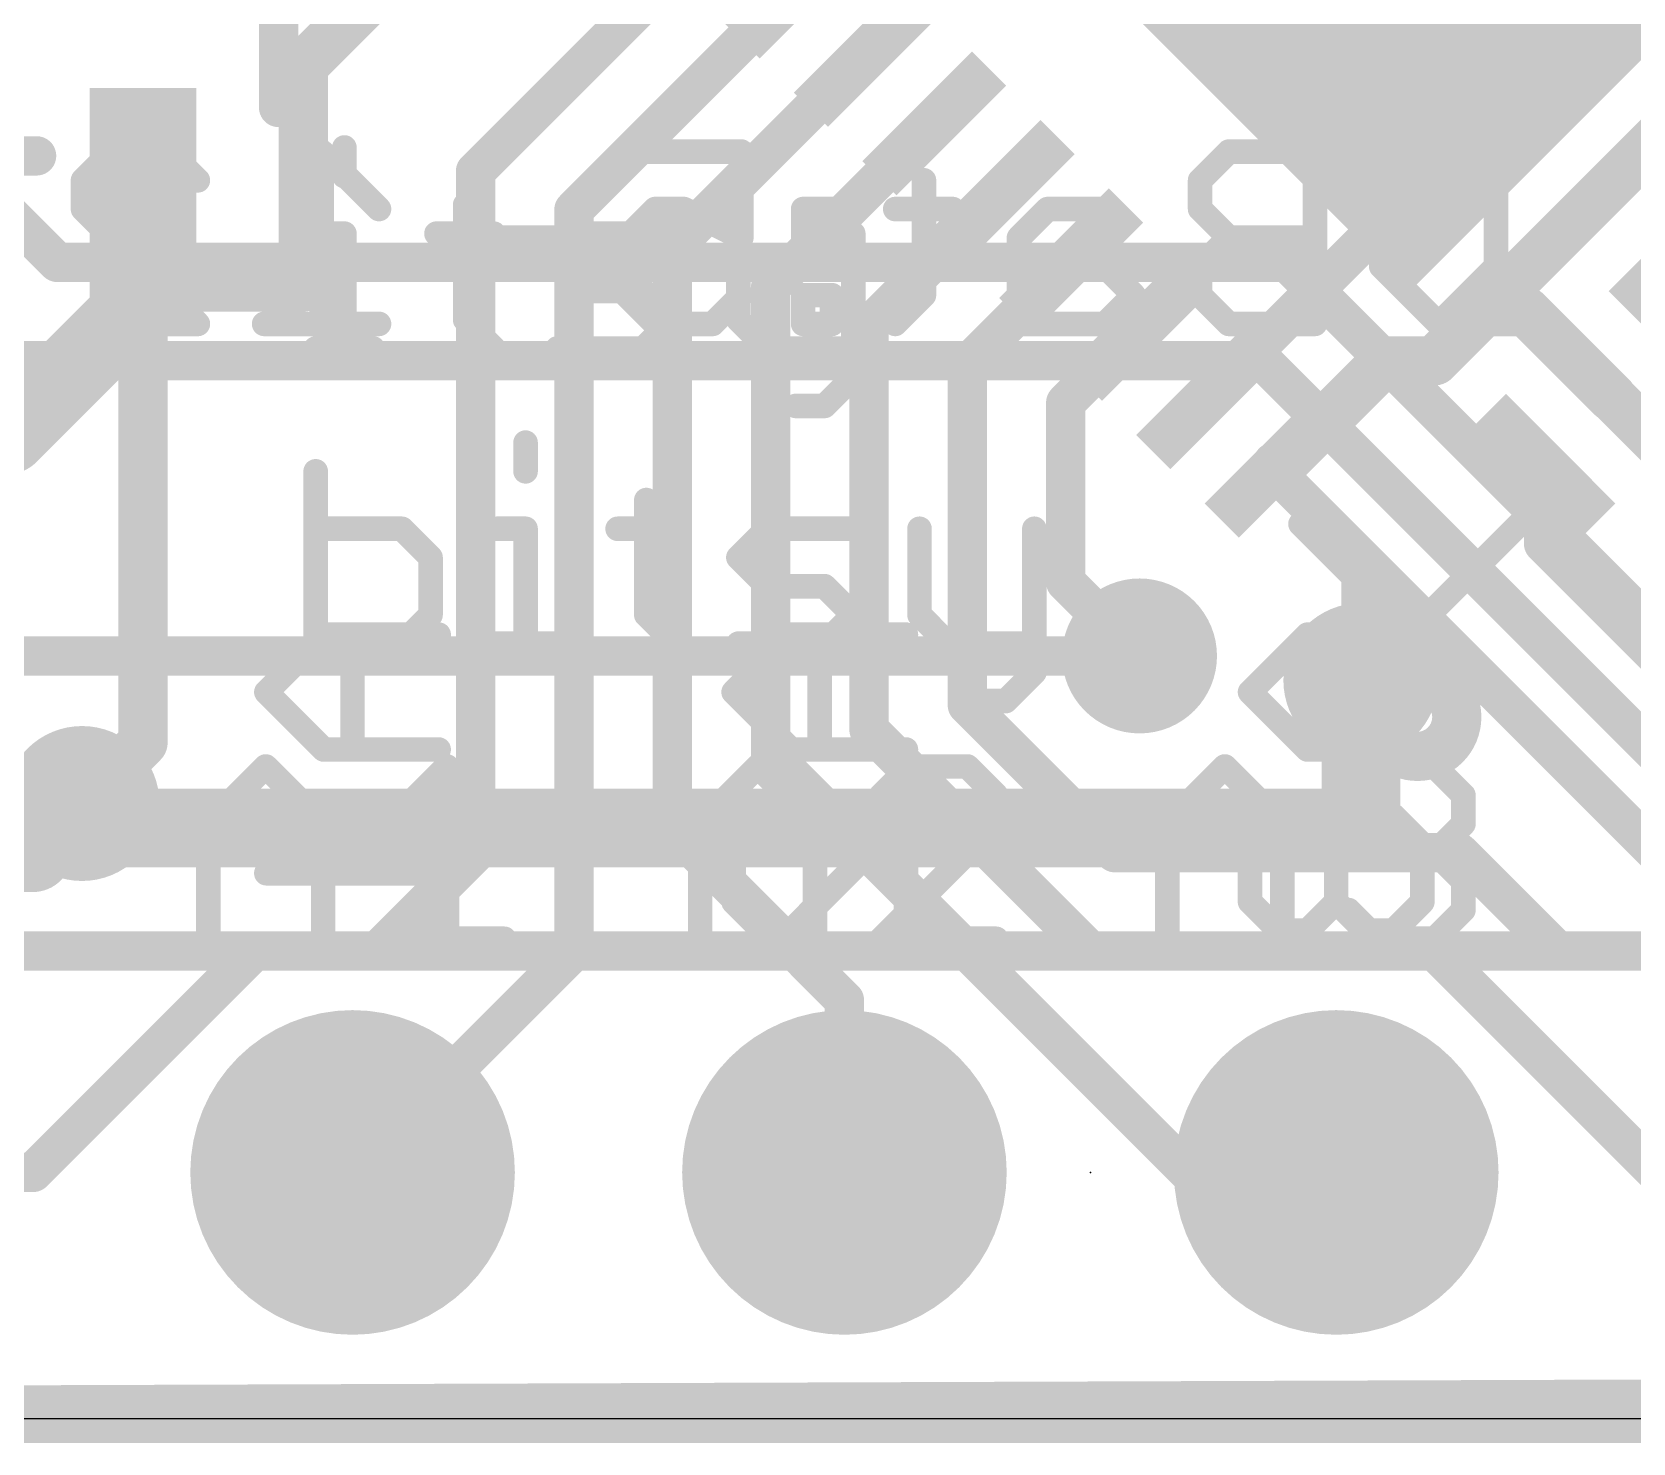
# Model space of a CAD drawing. Extents: x -0.1 to 35.7, y -0.1 to 17.9.
# Drawn here: x 12.31 to 20.58, y -0.13 to 7.16 of the extents above; entities that cross this region are included whole.
import ezdxf

# ---------------------------------------------------------------- set-up
doc = ezdxf.new("R2010")
doc.units = 0
for name, color, linetype in [('1', 12, 'CONTINUOUS'), ('16', 132, 'CONTINUOUS'), ('17', 110, 'CONTINUOUS'), ('18', 110, 'CONTINUOUS'), ('20', 53, 'CONTINUOUS'), ('21', 40, 'CONTINUOUS'), ('22', 6, 'CONTINUOUS'), ('23', 40, 'CONTINUOUS')]:
    doc.layers.add(name, color=color, linetype=linetype)

# ---------------------------------------------------------------- blocks, each defined once
blk = doc.blocks.new('RECT')
blk.add_solid([(-0.5, -0.5), (0.5, -0.5), (-0.5, 0.5), (0.5, 0.5)])
blk = doc.blocks.new('ROUNDP')
at = {"const_width": 0.5}
blk.add_lwpolyline([(0, -0.25, 1), (0, 0.25, 1), (0, -0.25)], format="xyb", dxfattribs=at)
blk = doc.blocks.new('ROUNDV')
at = {"const_width": 0.5}
blk.add_lwpolyline([(0, -0.25, 1), (0, 0.25, 1), (0, -0.25)], format="xyb", dxfattribs=at)

msp = doc.modelspace()

# ---------------------------------------------------------------- linework, layer by layer
at = {"layer": '1'}
for points, const_width in [([(23.114, 9.017), (19.812, 5.715)], 0.254), ([(13.716, 6.985), (15.206, 8.475)], 0.254), ([(15.9131, 7.7475), (14.605, 6.4393)], 0.2032), ([(16.2667, 7.3939), (15.113, 6.2402)], 0.2032), ([(13.716, 5.842), (13.716, 6.985)], 0.254), ([(16.6203, 7.0404), (15.621, 6.0411)], 0.2032), ([(16.9738, 6.6868), (16.129, 5.842)], 0.2032), ([(14.605, 6.4393), (14.605, 2.921)], 0.2032), ([(12.888, 5.776), (12.888, 6.2691)], 0.4064), ([(13.0206, 6.2691), (12.888, 6.2691)], 0.254), ([(12.888, 6.2691), (12.888, 3.49)], 0.254), ([(13.0206, 6.2691), (13.0206, 5.842)], 0.254), ([(17.3274, 6.3333), (16.637, 5.6429)], 0.2032), ([(18.388, 5.2726), (19.431, 6.3156)], 0.2032), ([(15.113, 6.2402), (15.113, 2.413)], 0.2032), ([(15.621, 6.0411), (15.621, 3.048)], 0.2032), ([(17.6809, 5.9797), (17.145, 5.4438)], 0.2032), ([(12.192, 5.08), (12.888, 5.776)], 0.4064), ([(13.0206, 5.842), (13.716, 5.842)], 0.254), ([(16.129, 5.842), (16.129, 3.429)], 0.2032), ([(19.812, 5.715), (19.558, 5.461)], 0.254), ([(20.0316, 5.715), (19.812, 5.715)], 0.254), ([(20.474, 5.2726), (20.0316, 5.715)], 0.254), ([(16.637, 5.6429), (16.637, 3.556)], 0.2032), ([(18.0345, 5.6261), (17.653, 5.2447)], 0.2032), ([(17.145, 5.4438), (17.145, 3.683)], 0.2032), ([(19.304, 5.461), (18.762, 4.919)], 0.254), ([(19.558, 5.461), (19.304, 5.461)], 0.254), ([(17.653, 5.2447), (17.653, 4.318)], 0.2032), ([(10.668, 5.08), (12.192, 5.08)], 0.4064), ([(18.7416, 4.8804), (18.7416, 4.919)], 0.254), ([(18.762, 4.919), (18.7416, 4.919)], 0.254), ([(19.177, 4.445), (18.7416, 4.8804)], 0.2032), ([(20.1204, 4.5176), (20.1204, 4.919)], 0.2032), ([(20.1204, 4.5176), (21.082, 3.556)], 0.2032), ([(20.701, 2.921), (19.177, 4.445)], 0.2032), ([(19.177, 3.81), (19.177, 4.445)], 0.2032), ([(17.653, 4.318), (18.034, 3.937)], 0.2032), ([(17.145, 3.683), (17.907, 2.921)], 0.2032), ([(16.637, 3.556), (17.78, 2.413)], 0.2032), ([(12.888, 3.49), (12.573, 3.175)], 0.254), ([(16.129, 3.429), (18.288, 1.27)], 0.2032), ([(15.621, 3.048), (16.51, 2.159)], 0.2032), ([(14.605, 2.921), (14.097, 2.413)], 0.2032), ([(17.907, 2.921), (19.685, 2.921)], 0.2032), ([(19.685, 2.921), (20.193, 2.413)], 0.2032), ([(13.462, 2.413), (12.319, 1.27)], 0.2032), ([(14.097, 2.413), (13.462, 2.413)], 0.2032), ([(15.113, 2.413), (13.97, 1.27)], 0.2032), ([(17.78, 2.413), (19.558, 2.413)], 0.2032), ([(19.558, 2.413), (20.701, 1.27)], 0.2032), ([(20.193, 2.413), (22.098, 2.413)], 0.2032), ([(16.51, 2.159), (16.51, 1.27)], 0.2032), ([(12.319, 1.27), (11.43, 1.27)], 0.2032), ([(18.288, 1.27), (19.05, 1.27)], 0.2032), ([(0, 0), (35.56, 0)], 0.254)]:
    msp.add_lwpolyline(points, dxfattribs=dict(at, const_width=const_width))
for points, const_width in [([(13.7795, 6.985, 1), (13.6525, 6.985)], 0.127), ([(16.6562, 7.0044, 1), (16.5843, 7.0763)], 0.1016), ([(13.6711, 7.0299, 1), (13.7609, 6.9401)], 0.127), ([(17.0097, 6.6509, 1), (16.9379, 6.7227)], 0.1016), ([(14.6558, 6.4393, 1), (14.5542, 6.4393)], 0.1016), ([(12.9896, 6.2691, 1), (12.7864, 6.2691)], 0.2032), ([(14.5691, 6.4752, 1), (14.6409, 6.4034)], 0.1016), ([(12.888, 6.3326, 1), (12.888, 6.2056)], 0.127), ([(12.9515, 6.2691, 1), (12.8245, 6.2691)], 0.127), ([(13.0841, 6.2691, 1), (12.9571, 6.2691)], 0.127), ([(13.0206, 6.2056, 1), (13.0206, 6.3326)], 0.127), ([(17.3633, 6.2973, 1), (17.2914, 6.3692)], 0.1016), ([(19.4669, 6.2797, 1), (19.3951, 6.3515)], 0.1016), ([(15.1638, 6.2402, 1), (15.0622, 6.2402)], 0.1016), ([(15.0771, 6.2761, 1), (15.1489, 6.2043)], 0.1016), ([(15.6718, 6.0411, 1), (15.5702, 6.0411)], 0.1016), ([(15.5851, 6.077, 1), (15.6569, 6.0052)], 0.1016), ([(17.7168, 5.9438, 1), (17.645, 6.0156)], 0.1016), ([(12.9598, 5.7042, 1), (12.8162, 5.8478)], 0.2032), ([(13.0206, 5.9055, 1), (13.0206, 5.7785)], 0.127), ([(13.716, 5.7785, 1), (13.716, 5.9055)], 0.127), ([(12.7864, 5.776, 1), (12.9896, 5.776)], 0.2032), ([(12.9571, 5.842, 1), (13.0841, 5.842)], 0.127), ([(13.6525, 5.842, 1), (13.7795, 5.842)], 0.127), ([(16.1798, 5.842, 1), (16.0782, 5.842)], 0.1016), ([(16.0931, 5.8779, 1), (16.1649, 5.8061)], 0.1016), ([(19.812, 5.7785, 1), (19.812, 5.6515)], 0.127), ([(19.7671, 5.7599, 1), (19.8569, 5.6701)], 0.127), ([(19.8569, 5.6701, 1), (19.7671, 5.7599)], 0.127), ([(20.0765, 5.7599, 1), (19.9867, 5.6701)], 0.127), ([(20.0316, 5.6515, 1), (20.0316, 5.7785)], 0.127), ([(16.6878, 5.6429, 1), (16.5862, 5.6429)], 0.1016), ([(16.6011, 5.6788, 1), (16.6729, 5.607)], 0.1016), ([(18.0704, 5.5902, 1), (17.9985, 5.6621)], 0.1016), ([(17.1958, 5.4438, 1), (17.0942, 5.4438)], 0.1016), ([(19.304, 5.5245, 1), (19.304, 5.3975)], 0.127), ([(19.3489, 5.4161, 1), (19.2591, 5.5059)], 0.127), ([(19.5131, 5.5059, 1), (19.6029, 5.4161)], 0.127), ([(19.558, 5.3975, 1), (19.558, 5.5245)], 0.127), ([(17.1091, 5.4797, 1), (17.1809, 5.4079)], 0.1016), ([(20.4291, 5.2277, 1), (20.5189, 5.3175)], 0.127), ([(17.7038, 5.2447, 1), (17.6022, 5.2447)], 0.1016), ([(17.6171, 5.2806, 1), (17.6889, 5.2088)], 0.1016), ([(18.3521, 5.3085, 1), (18.4239, 5.2367)], 0.1016), ([(12.1202, 5.1518, 1), (12.2638, 5.0082)], 0.2032), ([(12.192, 4.9784, 1), (12.192, 5.1816)], 0.2032), ([(18.8051, 4.919, 1), (18.6781, 4.919)], 0.127), ([(18.7416, 4.9825, 1), (18.7416, 4.8555)], 0.127), ([(18.762, 4.8555, 1), (18.762, 4.9825)], 0.127), ([(18.7171, 4.9639, 1), (18.8069, 4.8741)], 0.127), ([(18.7775, 4.9164, 1), (18.7056, 4.8445)], 0.1016), ([(20.1712, 4.919, 1), (20.0696, 4.919)], 0.1016), ([(18.6781, 4.8804, 1), (18.8051, 4.8804)], 0.127), ([(20.1563, 4.5535, 1), (20.0845, 4.4817)], 0.1016), ([(20.0696, 4.5176, 1), (20.1712, 4.5176)], 0.1016), ([(19.2129, 4.4809, 1), (19.1411, 4.4091)], 0.1016), ([(19.2278, 4.445, 1), (19.1262, 4.445)], 0.1016), ([(19.1411, 4.4091, 1), (19.2129, 4.4809)], 0.1016), ([(17.6889, 4.3539, 1), (17.6171, 4.2821)], 0.1016), ([(17.6022, 4.318, 1), (17.7038, 4.318)], 0.1016), ([(17.9981, 3.9011, 1), (18.0699, 3.9729)], 0.1016), ([(19.1262, 3.81, 1), (19.2278, 3.81)], 0.1016), ([(17.1809, 3.7189, 1), (17.1091, 3.6471)], 0.1016), ([(17.0942, 3.683, 1), (17.1958, 3.683)], 0.1016), ([(16.6729, 3.5919, 1), (16.6011, 3.5201)], 0.1016), ([(12.9329, 3.4451, 1), (12.8431, 3.5349)], 0.127), ([(16.5862, 3.556, 1), (16.6878, 3.556)], 0.1016), ([(12.8245, 3.49, 1), (12.9515, 3.49)], 0.127), ([(16.1649, 3.4649, 1), (16.0931, 3.3931)], 0.1016), ([(16.0782, 3.429, 1), (16.1798, 3.429)], 0.1016), ([(12.5281, 3.2199, 1), (12.6179, 3.1301)], 0.127), ([(15.6569, 3.0839, 1), (15.5851, 3.0121)], 0.1016), ([(15.5702, 3.048, 1), (15.6718, 3.048)], 0.1016), ([(14.6409, 2.8851, 1), (14.5691, 2.9569)], 0.1016), ([(17.907, 2.9718, 1), (17.907, 2.8702)], 0.1016), ([(17.8711, 2.8851, 1), (17.9429, 2.9569)], 0.1016), ([(19.7209, 2.9569, 1), (19.6491, 2.8851)], 0.1016), ([(19.685, 2.8702, 1), (19.685, 2.9718)], 0.1016), ([(14.5542, 2.921, 1), (14.6558, 2.921)], 0.1016), ([(13.462, 2.4638, 1), (13.462, 2.3622)], 0.1016), ([(13.4979, 2.3771, 1), (13.4261, 2.4489)], 0.1016), ([(14.0611, 2.4489, 1), (14.1329, 2.3771)], 0.1016), ([(14.097, 2.3622, 1), (14.097, 2.4638)], 0.1016), ([(15.1489, 2.3771, 1), (15.0771, 2.4489)], 0.1016), ([(17.78, 2.4638, 1), (17.78, 2.3622)], 0.1016), ([(17.7441, 2.3771, 1), (17.8159, 2.4489)], 0.1016), ([(19.5939, 2.4489, 1), (19.5221, 2.3771)], 0.1016), ([(19.558, 2.3622, 1), (19.558, 2.4638)], 0.1016), ([(20.193, 2.4638, 1), (20.193, 2.3622)], 0.1016), ([(20.1571, 2.3771, 1), (20.2289, 2.4489)], 0.1016), ([(15.0622, 2.413, 1), (15.1638, 2.413)], 0.1016), ([(16.5608, 2.159, 1), (16.4592, 2.159)], 0.1016), ([(16.4741, 2.1231, 1), (16.5459, 2.1949)], 0.1016), ([(12.2831, 1.3059, 1), (12.3549, 1.2341)], 0.1016), ([(12.319, 1.2192, 1), (12.319, 1.3208)], 0.1016), ([(13.9341, 1.3059, 1), (14.0059, 1.2341)], 0.1016), ([(18.288, 1.3208, 1), (18.288, 1.2192)], 0.1016), ([(18.2521, 1.2341, 1), (18.3239, 1.3059)], 0.1016), ([(19.05, 1.2192, 1), (19.05, 1.3208)], 0.1016), ([(16.4592, 1.27, 1), (16.5608, 1.27)], 0.1016)]:
    msp.add_lwpolyline(points, format="xyb", dxfattribs=dict(at, const_width=const_width))
at = {"layer": '16'}
for points, const_width in [([(20.32, 7.62), (21.336, 6.604)], 0.2032), ([(11.938, 6.477), (12.446, 5.969)], 0.2032), ([(12.446, 5.969), (18.796, 5.969)], 0.2032), ([(18.796, 5.969), (21.082, 3.683)], 0.2032), ([(11.176, 5.461), (18.669, 5.461)], 0.2032), ([(18.669, 5.461), (21.209, 2.921)], 0.2032), ([(18.034, 3.937), (8.89, 3.937)], 0.2032), ([(19.177, 3.048), (19.177, 3.81)], 0.4064), ([(12.573, 3.175), (12.446, 3.048)], 0.4064), ([(12.446, 3.048), (12.319, 2.921)], 0.4064), ([(12.446, 3.048), (19.177, 3.048)], 0.4064), ([(12.319, 2.921), (7.366, 2.921)], 0.4064), ([(2.667, 2.413), (22.098, 2.413)], 0.2032), ([(0, 0), (35.56, 0.127)], 0.254)]:
    msp.add_lwpolyline(points, dxfattribs=dict(at, const_width=const_width))
for points, const_width in [([(12.446, 6.0198, 1), (12.446, 5.9182)], 0.1016), ([(12.4101, 5.9331, 1), (12.4819, 6.0049)], 0.1016), ([(18.8319, 6.0049, 1), (18.7601, 5.9331)], 0.1016), ([(18.796, 5.9182, 1), (18.796, 6.0198)], 0.1016), ([(18.7049, 5.4969, 1), (18.6331, 5.4251)], 0.1016), ([(18.669, 5.4102, 1), (18.669, 5.5118)], 0.1016), ([(18.034, 3.8862, 1), (18.034, 3.9878)], 0.1016), ([(19.2786, 3.81, 1), (19.0754, 3.81)], 0.2032), ([(12.6448, 3.1032, 1), (12.5012, 3.2468)], 0.2032), ([(12.446, 3.1496, 1), (12.446, 2.9464)], 0.2032), ([(12.5178, 2.9762, 1), (12.3742, 3.1198)], 0.2032), ([(19.177, 2.9464, 1), (19.177, 3.1496)], 0.2032), ([(12.3742, 3.1198, 1), (12.5178, 2.9762)], 0.2032), ([(19.0754, 3.048, 1), (19.2786, 3.048)], 0.2032), ([(12.2472, 2.9928, 1), (12.3908, 2.8492)], 0.2032), ([(12.319, 2.8194, 1), (12.319, 3.0226)], 0.2032)]:
    msp.add_lwpolyline(points, format="xyb", dxfattribs=dict(at, const_width=const_width))
at = {"layer": '20'}
msp.add_line((0, 0), (35.56, 0), dxfattribs=at)
at = {"layer": '21'}
for points, const_width in [([(13.588, 6.7692), (13.588, 8.3692)], 0.2032), ([(12.338, 6.5192), (11.538, 6.5192)], 0.2032), ([(13.9278, 6.5626), (13.9278, 6.4143)], 0.127), ([(14.5515, 6.266), (14.5515, 5.6728)], 0.127), ([(13.7795, 6.1177), (13.9278, 6.1177)], 0.127), ([(13.9278, 6.1177), (13.9278, 5.5245)], 0.127), ([(14.4032, 6.1177), (14.6998, 6.1177)], 0.127), ([(15.0269, 5.9694), (15.1751, 6.1177)], 0.127), ([(15.1751, 6.1177), (15.62, 6.1177)], 0.127), ([(15.9624, 6.1177), (15.9624, 5.6728)], 0.127), ([(16.5555, 6.1177), (16.5555, 5.3762)], 0.127), ([(15.1751, 5.8211), (15.0269, 5.9694)], 0.127), ([(15.4717, 5.8211), (15.1751, 5.8211)], 0.127), ([(15.62, 5.6728), (15.4717, 5.8211)], 0.127), ([(14.5515, 5.6728), (14.6998, 5.5245)], 0.127), ([(15.4717, 5.5245), (15.62, 5.6728)], 0.127), ([(15.9624, 5.6728), (16.1107, 5.5245)], 0.127), ([(13.7795, 5.5245), (14.0761, 5.5245)], 0.127), ([(15.0269, 5.5245), (15.4717, 5.5245)], 0.127), ([(16.1107, 5.5245), (16.5555, 5.5245)], 0.127), ([(16.5555, 5.3762), (16.4073, 5.2279)], 0.127), ([(16.4073, 5.2279), (16.259, 5.2279)], 0.127), ([(14.8633, 5.0386), (14.8633, 4.8903)], 0.127), ([(13.7795, 4.8903), (13.7795, 4.0005)], 0.127), ([(15.487, 4.742), (15.487, 4.1488)], 0.127), ([(14.2244, 4.5937), (13.7795, 4.5937)], 0.127), ([(14.3727, 4.4454), (14.2244, 4.5937)], 0.127), ([(14.715, 4.5937), (14.8633, 4.5937)], 0.127), ([(14.8633, 4.5937), (14.8633, 4.0005)], 0.127), ([(15.3387, 4.5937), (15.6353, 4.5937)], 0.127), ([(15.9624, 4.4454), (16.1107, 4.5937)], 0.127), ([(16.1107, 4.5937), (16.5555, 4.5937)], 0.127), ([(16.8979, 4.5937), (16.8979, 4.1488)], 0.127), ([(17.4911, 4.5937), (17.4911, 3.8522)], 0.127), ([(18.8653, 4.6185), (19.431, 4.0528)], 0.127), ([(19.431, 4.0528), (19.9967, 4.6185)], 0.127), ([(14.3727, 4.1488), (14.3727, 4.4454)], 0.127), ([(16.1107, 4.2971), (15.9624, 4.4454)], 0.127), ([(16.4073, 4.2971), (16.1107, 4.2971)], 0.127), ([(16.5555, 4.1488), (16.4073, 4.2971)], 0.127), ([(14.2244, 4.0005), (14.3727, 4.1488)], 0.127), ([(15.487, 4.1488), (15.6353, 4.0005)], 0.127), ([(16.4073, 4.0005), (16.5555, 4.1488)], 0.127), ([(16.8979, 4.1488), (17.0462, 4.0005)], 0.127), ([(13.7795, 4.0005), (14.2244, 4.0005)], 0.127), ([(14.715, 4.0005), (15.0116, 4.0005)], 0.127), ([(15.9624, 4.0005), (16.4073, 4.0005)], 0.127), ([(17.0462, 4.0005), (17.4911, 4.0005)], 0.127), ([(17.4911, 3.8522), (17.3428, 3.7039)], 0.127), ([(17.3428, 3.7039), (17.1945, 3.7039)], 0.127), ([(13.225, 3.0697), (13.5216, 3.3663)], 0.127), ([(13.5216, 3.3663), (13.8182, 3.0697)], 0.127), ([(14.1605, 3.0697), (14.4571, 3.3663)], 0.127), ([(14.4571, 3.3663), (14.4571, 2.4765)], 0.127), ([(15.765, 3.0697), (16.0616, 3.3663)], 0.127), ([(16.0616, 3.3663), (16.3582, 3.0697)], 0.127), ([(16.8488, 3.3663), (16.7005, 3.218)], 0.127), ([(17.1454, 3.3663), (16.8488, 3.3663)], 0.127), ([(17.2937, 3.218), (17.1454, 3.3663)], 0.127), ([(18.178, 3.0697), (18.4746, 3.3663)], 0.127), ([(18.4746, 3.3663), (18.7712, 3.0697)], 0.127), ([(19.1135, 3.218), (19.2618, 3.3663)], 0.127), ([(19.2618, 3.3663), (19.5584, 3.3663)], 0.127), ([(19.5584, 3.3663), (19.7067, 3.218)], 0.127), ([(17.2937, 3.0697), (17.2937, 3.218)], 0.127), ([(19.7067, 3.218), (19.7067, 3.0697)], 0.127), ([(13.225, 2.4765), (13.225, 3.0697)], 0.127), ([(13.8182, 3.0697), (13.8182, 2.4765)], 0.127), ([(15.765, 2.4765), (15.765, 3.0697)], 0.127), ([(16.3582, 3.0697), (16.3582, 2.4765)], 0.127), ([(16.7005, 2.4765), (17.2937, 3.0697)], 0.127), ([(18.178, 2.4765), (18.178, 3.0697)], 0.127), ([(18.7712, 3.0697), (18.7712, 2.4765)], 0.127), ([(19.7067, 3.0697), (19.5584, 2.9214)], 0.127), ([(13.225, 2.9214), (13.8182, 2.9214)], 0.127), ([(15.765, 2.9214), (16.3582, 2.9214)], 0.127), ([(18.178, 2.9214), (18.7712, 2.9214)], 0.127), ([(19.5584, 2.9214), (19.4101, 2.9214)], 0.127), ([(19.5584, 2.9214), (19.7067, 2.7731)], 0.127), ([(19.7067, 2.7731), (19.7067, 2.6248)], 0.127), ([(19.2618, 2.4765), (19.1135, 2.6248)], 0.127), ([(19.7067, 2.6248), (19.5584, 2.4765)], 0.127), ([(14.1605, 2.4765), (14.7537, 2.4765)], 0.127), ([(17.2937, 2.4765), (16.7005, 2.4765)], 0.127), ([(19.5584, 2.4765), (19.2618, 2.4765)], 0.127)]:
    msp.add_lwpolyline(points, dxfattribs=dict(at, const_width=const_width))
for points, const_width in [([(13.5372, 6.7692, 1), (13.6388, 6.7692)], 0.1016), ([(12.338, 6.4684, 1), (12.338, 6.57)], 0.1016), ([(13.9595, 6.5626, 1), (13.896, 6.5626)], 0.0635), ([(13.896, 6.4143, 1), (13.9595, 6.4143)], 0.0635), ([(14.5832, 6.266, 1), (14.5197, 6.266)], 0.0635), ([(13.7795, 6.1494, 1), (13.7795, 6.0859)], 0.0635), ([(13.9595, 6.1177, 1), (13.896, 6.1177)], 0.0635), ([(13.9278, 6.0859, 1), (13.9278, 6.1494)], 0.0635), ([(14.4032, 6.1494, 1), (14.4032, 6.0859)], 0.0635), ([(14.6998, 6.0859, 1), (14.6998, 6.1494)], 0.0635), ([(15.1751, 6.1494, 1), (15.1751, 6.0859)], 0.0635), ([(15.1976, 6.0952, 1), (15.1527, 6.1401)], 0.0635), ([(15.62, 6.0859, 1), (15.62, 6.1494)], 0.0635), ([(15.9941, 6.1177, 1), (15.9306, 6.1177)], 0.0635), ([(16.5873, 6.1177, 1), (16.5238, 6.1177)], 0.0635), ([(15.0493, 5.9918, 1), (15.0044, 5.9469)], 0.0635), ([(15.0044, 5.9918, 1), (15.0493, 5.9469)], 0.0635), ([(15.1751, 5.8528, 1), (15.1751, 5.7893)], 0.0635), ([(15.1527, 5.7986, 1), (15.1976, 5.8435)], 0.0635), ([(15.4942, 5.8435, 1), (15.4493, 5.7986)], 0.0635), ([(15.4717, 5.7893, 1), (15.4717, 5.8528)], 0.0635), ([(14.5739, 5.6952, 1), (14.529, 5.6503)], 0.0635), ([(15.6425, 5.6503, 1), (15.5976, 5.6952)], 0.0635), ([(15.5976, 5.6503, 1), (15.6425, 5.6952)], 0.0635), ([(15.9848, 5.6952, 1), (15.9399, 5.6503)], 0.0635), ([(14.5197, 5.6728, 1), (14.5832, 5.6728)], 0.0635), ([(15.9306, 5.6728, 1), (15.9941, 5.6728)], 0.0635), ([(13.7795, 5.5563, 1), (13.7795, 5.4928)], 0.0635), ([(13.896, 5.5245, 1), (13.9595, 5.5245)], 0.0635), ([(14.0761, 5.4928, 1), (14.0761, 5.5563)], 0.0635), ([(14.6773, 5.502, 1), (14.7222, 5.547)], 0.0635), ([(15.0269, 5.5563, 1), (15.0269, 5.4928)], 0.0635), ([(15.4493, 5.547, 1), (15.4942, 5.502)], 0.0635), ([(15.4717, 5.4928, 1), (15.4717, 5.5563)], 0.0635), ([(16.1107, 5.5563, 1), (16.1107, 5.4928)], 0.0635), ([(16.0882, 5.502, 1), (16.1331, 5.547)], 0.0635), ([(16.5555, 5.4928, 1), (16.5555, 5.5563)], 0.0635), ([(16.5238, 5.3762, 1), (16.5873, 5.3762)], 0.0635), ([(16.578, 5.3538, 1), (16.5331, 5.3987)], 0.0635), ([(16.259, 5.2597, 1), (16.259, 5.1962)], 0.0635), ([(16.4073, 5.1962, 1), (16.4073, 5.2597)], 0.0635), ([(16.3848, 5.2504, 1), (16.4297, 5.2055)], 0.0635), ([(14.8951, 5.0386, 1), (14.8316, 5.0386)], 0.0635), ([(13.8113, 4.8903, 1), (13.7477, 4.8903)], 0.0635), ([(14.8316, 4.8903, 1), (14.8951, 4.8903)], 0.0635), ([(15.5187, 4.742, 1), (15.4552, 4.742)], 0.0635), ([(13.7795, 4.6254, 1), (13.7795, 4.5619)], 0.0635), ([(14.2468, 4.6161, 1), (14.2019, 4.5712)], 0.0635), ([(14.2244, 4.5619, 1), (14.2244, 4.6254)], 0.0635), ([(14.715, 4.6254, 1), (14.715, 4.5619)], 0.0635), ([(14.8951, 4.5937, 1), (14.8316, 4.5937)], 0.0635), ([(14.8633, 4.5619, 1), (14.8633, 4.6254)], 0.0635), ([(15.3387, 4.6254, 1), (15.3387, 4.5619)], 0.0635), ([(15.6353, 4.5619, 1), (15.6353, 4.6254)], 0.0635), ([(16.1107, 4.6254, 1), (16.1107, 4.5619)], 0.0635), ([(16.1331, 4.5712, 1), (16.0882, 4.6161)], 0.0635), ([(16.5555, 4.5619, 1), (16.5555, 4.6254)], 0.0635), ([(16.9296, 4.5937, 1), (16.8661, 4.5937)], 0.0635), ([(17.5228, 4.5937, 1), (17.4593, 4.5937)], 0.0635), ([(18.8878, 4.641, 1), (18.8429, 4.5961)], 0.0635), ([(20.0191, 4.5961, 1), (19.9742, 4.641)], 0.0635), ([(14.4044, 4.4454, 1), (14.3409, 4.4454)], 0.0635), ([(14.3502, 4.4229, 1), (14.3951, 4.4678)], 0.0635), ([(15.9848, 4.4678, 1), (15.9399, 4.4229)], 0.0635), ([(15.9399, 4.4678, 1), (15.9848, 4.4229)], 0.0635), ([(16.1107, 4.3288, 1), (16.1107, 4.2653)], 0.0635), ([(16.0882, 4.2746, 1), (16.1331, 4.3195)], 0.0635), ([(16.4297, 4.3195, 1), (16.3848, 4.2746)], 0.0635), ([(16.4073, 4.2653, 1), (16.4073, 4.3288)], 0.0635), ([(14.3409, 4.1488, 1), (14.4044, 4.1488)], 0.0635), ([(14.3951, 4.1263, 1), (14.3502, 4.1712)], 0.0635), ([(15.4552, 4.1488, 1), (15.5187, 4.1488)], 0.0635), ([(15.5094, 4.1712, 1), (15.4645, 4.1263)], 0.0635), ([(16.578, 4.1263, 1), (16.5331, 4.1712)], 0.0635), ([(16.5331, 4.1263, 1), (16.578, 4.1712)], 0.0635), ([(16.8661, 4.1488, 1), (16.9296, 4.1488)], 0.0635), ([(16.9203, 4.1712, 1), (16.8754, 4.1263)], 0.0635), ([(13.7795, 4.0323, 1), (13.7795, 3.9688)], 0.0635), ([(14.2019, 4.023, 1), (14.2468, 3.978)], 0.0635), ([(14.2244, 3.9688, 1), (14.2244, 4.0323)], 0.0635), ([(14.715, 4.0323, 1), (14.715, 3.9688)], 0.0635), ([(15.0116, 3.9688, 1), (15.0116, 4.0323)], 0.0635), ([(15.6128, 3.978, 1), (15.6577, 4.023)], 0.0635), ([(15.9624, 4.0323, 1), (15.9624, 3.9688)], 0.0635), ([(16.3848, 4.023, 1), (16.4297, 3.978)], 0.0635), ([(16.4073, 3.9688, 1), (16.4073, 4.0323)], 0.0635), ([(17.0462, 4.0323, 1), (17.0462, 3.9688)], 0.0635), ([(17.0237, 3.978, 1), (17.0686, 4.023)], 0.0635), ([(17.4911, 3.9688, 1), (17.4911, 4.0323)], 0.0635), ([(19.4085, 4.0753, 1), (19.4535, 4.0304)], 0.0635), ([(19.4085, 4.0304, 1), (19.4535, 4.0753)], 0.0635), ([(13.7477, 4.0005, 1), (13.8113, 4.0005)], 0.0635), ([(14.8316, 4.0005, 1), (14.8951, 4.0005)], 0.0635), ([(17.5135, 3.8298, 1), (17.4686, 3.8747)], 0.0635), ([(19.4692, 3.4945, 1), (19.4692, 3.7485, 1), (19.4692, 3.4945)], 0.4064), ([(17.4593, 3.8522, 1), (17.5228, 3.8522)], 0.0635), ([(17.1945, 3.7357, 1), (17.1945, 3.6722)], 0.0635), ([(17.3203, 3.7264, 1), (17.3652, 3.6815)], 0.0635), ([(17.3428, 3.6722, 1), (17.3428, 3.7357)], 0.0635), ([(13.544, 3.3887, 1), (13.4991, 3.3438)], 0.0635), ([(13.544, 3.3438, 1), (13.4991, 3.3887)], 0.0635), ([(14.4888, 3.3663, 1), (14.4253, 3.3663)], 0.0635), ([(14.4795, 3.3438, 1), (14.4346, 3.3887)], 0.0635), ([(16.084, 3.3887, 1), (16.0391, 3.3438)], 0.0635), ([(16.084, 3.3438, 1), (16.0391, 3.3887)], 0.0635), ([(16.8488, 3.398, 1), (16.8488, 3.3345)], 0.0635), ([(16.8712, 3.3438, 1), (16.8263, 3.3887)], 0.0635), ([(17.1678, 3.3887, 1), (17.1229, 3.3438)], 0.0635), ([(17.1454, 3.3345, 1), (17.1454, 3.398)], 0.0635), ([(18.497, 3.3887, 1), (18.4521, 3.3438)], 0.0635), ([(18.497, 3.3438, 1), (18.4521, 3.3887)], 0.0635), ([(19.2618, 3.398, 1), (19.2618, 3.3345)], 0.0635), ([(19.2842, 3.3438, 1), (19.2393, 3.3887)], 0.0635), ([(19.5808, 3.3887, 1), (19.5359, 3.3438)], 0.0635), ([(19.5584, 3.3345, 1), (19.5584, 3.398)], 0.0635), ([(16.678, 3.2404, 1), (16.723, 3.1955)], 0.0635), ([(17.3254, 3.218, 1), (17.2619, 3.218)], 0.0635), ([(17.2712, 3.1955, 1), (17.3161, 3.2404)], 0.0635), ([(19.091, 3.2404, 1), (19.136, 3.1955)], 0.0635), ([(19.7384, 3.218, 1), (19.6749, 3.218)], 0.0635), ([(19.6842, 3.1955, 1), (19.7291, 3.2404)], 0.0635), ([(13.2567, 3.0697, 1), (13.1932, 3.0697)], 0.0635), ([(13.2025, 3.0921, 1), (13.2474, 3.0472)], 0.0635), ([(13.8499, 3.0697, 1), (13.7864, 3.0697)], 0.0635), ([(13.7957, 3.0472, 1), (13.8406, 3.0921)], 0.0635), ([(14.138, 3.0921, 1), (14.183, 3.0472)], 0.0635), ([(15.7967, 3.0697, 1), (15.7332, 3.0697)], 0.0635), ([(15.7425, 3.0921, 1), (15.7874, 3.0472)], 0.0635), ([(16.3899, 3.0697, 1), (16.3264, 3.0697)], 0.0635), ([(16.3357, 3.0472, 1), (16.3806, 3.0921)], 0.0635), ([(17.2619, 3.0697, 1), (17.3254, 3.0697)], 0.0635), ([(17.3161, 3.0472, 1), (17.2712, 3.0921)], 0.0635), ([(18.2097, 3.0697, 1), (18.1462, 3.0697)], 0.0635), ([(18.1555, 3.0921, 1), (18.2004, 3.0472)], 0.0635), ([(18.8029, 3.0697, 1), (18.7394, 3.0697)], 0.0635), ([(18.7487, 3.0472, 1), (18.7936, 3.0921)], 0.0635), ([(19.6749, 3.0697, 1), (19.7384, 3.0697)], 0.0635), ([(19.7291, 3.0472, 1), (19.6842, 3.0921)], 0.0635), ([(13.225, 2.9531, 1), (13.225, 2.8896)], 0.0635), ([(13.8182, 2.8896, 1), (13.8182, 2.9531)], 0.0635), ([(15.765, 2.9531, 1), (15.765, 2.8896)], 0.0635), ([(16.3582, 2.8896, 1), (16.3582, 2.9531)], 0.0635), ([(18.178, 2.9531, 1), (18.178, 2.8896)], 0.0635), ([(18.7712, 2.8896, 1), (18.7712, 2.9531)], 0.0635), ([(19.4101, 2.9531, 1), (19.4101, 2.8896)], 0.0635), ([(19.5808, 2.9438, 1), (19.5359, 2.8989)], 0.0635), ([(19.5584, 2.8896, 1), (19.5584, 2.9531)], 0.0635), ([(19.5359, 2.9438, 1), (19.5808, 2.8989)], 0.0635), ([(19.7384, 2.7731, 1), (19.6749, 2.7731)], 0.0635), ([(19.6842, 2.7506, 1), (19.7291, 2.7955)], 0.0635), ([(19.136, 2.6472, 1), (19.091, 2.6023)], 0.0635), ([(19.6749, 2.6248, 1), (19.7384, 2.6248)], 0.0635), ([(19.7291, 2.6023, 1), (19.6842, 2.6472)], 0.0635), ([(13.1932, 2.4765, 1), (13.2567, 2.4765)], 0.0635), ([(13.7864, 2.4765, 1), (13.8499, 2.4765)], 0.0635), ([(14.1605, 2.5083, 1), (14.1605, 2.4447)], 0.0635), ([(14.4253, 2.4765, 1), (14.4888, 2.4765)], 0.0635), ([(14.7537, 2.4447, 1), (14.7537, 2.5083)], 0.0635), ([(15.7332, 2.4765, 1), (15.7967, 2.4765)], 0.0635), ([(16.3264, 2.4765, 1), (16.3899, 2.4765)], 0.0635), ([(16.678, 2.499, 1), (16.723, 2.454)], 0.0635), ([(16.7005, 2.5083, 1), (16.7005, 2.4447)], 0.0635), ([(17.2937, 2.4447, 1), (17.2937, 2.5083)], 0.0635), ([(18.1462, 2.4765, 1), (18.2097, 2.4765)], 0.0635), ([(18.7394, 2.4765, 1), (18.8029, 2.4765)], 0.0635), ([(19.2618, 2.5083, 1), (19.2618, 2.4447)], 0.0635), ([(19.2393, 2.454, 1), (19.2842, 2.499)], 0.0635), ([(19.5359, 2.499, 1), (19.5808, 2.454)], 0.0635), ([(19.5584, 2.4447, 1), (19.5584, 2.5083)], 0.0635)]:
    msp.add_lwpolyline(points, format="xyb", dxfattribs=dict(at, const_width=const_width))
at = {"layer": '22', "const_width": 0.127}
for points in [[(12.5778, 6.393), (12.7261, 6.5413)], [(12.7261, 6.5413), (13.0227, 6.5413)], [(13.0227, 6.5413), (13.171, 6.393)], [(14.1065, 6.2447), (13.8099, 6.5413)], [(13.8099, 6.5413), (13.8099, 5.6515)], [(15.3843, 6.5413), (15.9775, 6.5413)], [(15.9775, 6.5413), (15.9775, 6.0964)], [(18.4951, 6.5413), (18.3468, 6.393)], [(18.94, 6.5413), (18.4951, 6.5413)], [(18.94, 5.6515), (18.94, 6.5413)], [(19.2823, 5.9481), (19.2823, 6.5413)], [(19.8755, 6.5413), (19.8755, 5.9481)], [(12.5778, 6.2447), (12.5778, 6.393)], [(16.9207, 6.393), (16.9207, 5.7998)], [(18.3468, 6.393), (18.3468, 6.2447)], [(13.171, 5.6515), (12.5778, 6.2447)], [(15.5326, 6.2447), (15.3843, 6.0964)], [(15.6809, 6.2447), (15.5326, 6.2447)], [(15.9775, 6.0964), (15.6809, 6.2447)], [(16.4453, 6.2447), (16.297, 6.2447)], [(16.297, 6.2447), (16.297, 6.0964)], [(16.4453, 6.0964), (16.4453, 6.2447)], [(17.0689, 6.2447), (16.7724, 6.2447)], [(17.5596, 6.2447), (17.4113, 6.0964)], [(17.8562, 6.2447), (17.5596, 6.2447)], [(18.3468, 6.2447), (18.4951, 6.0964)], [(15.042, 6.0964), (14.4488, 6.0964)], [(15.3843, 6.0964), (15.3843, 5.7998)], [(16.297, 6.0964), (16.4453, 6.0964)], [(17.4113, 6.0964), (17.4113, 5.6515)], [(18.4951, 6.0964), (18.3468, 5.9481)], [(18.94, 6.0964), (18.4951, 6.0964)], [(17.8562, 5.9481), (17.4113, 5.9481)], [(18.0045, 5.7998), (17.8562, 5.9481)], [(18.3468, 5.9481), (18.3468, 5.7998)], [(19.5789, 5.6515), (19.2823, 5.9481)], [(19.8755, 5.9481), (19.5789, 5.6515)], [(15.3843, 5.7998), (15.5326, 5.6515)], [(15.8292, 5.6515), (15.9775, 5.7998)], [(16.4453, 5.7998), (16.297, 5.7998)], [(16.297, 5.7998), (16.297, 5.6515)], [(16.4453, 5.6515), (16.4453, 5.7998)], [(16.9207, 5.7998), (16.7724, 5.6515)], [(17.8562, 5.6515), (18.0045, 5.7998)], [(18.3468, 5.7998), (18.4951, 5.6515)], [(12.5778, 5.6515), (13.171, 5.6515)], [(14.1065, 5.6515), (13.5133, 5.6515)], [(15.5326, 5.6515), (15.8292, 5.6515)], [(16.297, 5.6515), (16.4453, 5.6515)], [(17.4113, 5.6515), (17.8562, 5.6515)], [(18.4951, 5.6515), (18.94, 5.6515)], [(13.8213, 4.047), (13.5247, 3.7504)], [(14.4145, 4.047), (13.8213, 4.047)], [(13.9696, 4.047), (13.9696, 3.4538)], [(16.2343, 4.047), (15.9377, 3.7504)], [(16.8275, 4.047), (16.2343, 4.047)], [(16.3826, 4.047), (16.3826, 3.4538)], [(18.9013, 4.047), (18.6047, 3.7504)], [(19.4945, 4.047), (18.9013, 4.047)], [(19.0496, 4.047), (19.0496, 3.4538)], [(13.5247, 3.7504), (13.8213, 3.4538)], [(15.9377, 3.7504), (16.2343, 3.4538)], [(18.6047, 3.7504), (18.9013, 3.4538)], [(13.8213, 3.4538), (14.4145, 3.4538)], [(16.2343, 3.4538), (16.8275, 3.4538)], [(18.9013, 3.4538), (19.4945, 3.4538)], [(13.8213, 3.1115), (13.5247, 2.8149)], [(14.4145, 3.1115), (14.4145, 2.5183)], [(15.9377, 2.9632), (16.086, 3.1115)], [(16.8275, 3.1115), (16.2343, 2.5183)], [(16.8275, 2.5183), (16.8275, 3.1115)], [(18.753, 3.1115), (18.6047, 2.9632)], [(19.4945, 2.9632), (19.3462, 3.1115)], [(15.9377, 2.6666), (15.9377, 2.9632)], [(18.6047, 2.9632), (18.6047, 2.6666)], [(19.4945, 2.6666), (19.4945, 2.9632)], [(13.5247, 2.8149), (14.4145, 2.8149)], [(19.0496, 2.6666), (19.0496, 2.8149)], [(16.086, 2.5183), (15.9377, 2.6666)], [(18.6047, 2.6666), (18.753, 2.5183)], [(18.9013, 2.5183), (19.0496, 2.6666)], [(19.0496, 2.6666), (19.1979, 2.5183)], [(19.3462, 2.5183), (19.4945, 2.6666)], [(16.2343, 2.5183), (16.086, 2.5183)], [(18.753, 2.5183), (18.9013, 2.5183)], [(19.1979, 2.5183), (19.3462, 2.5183)]]:
    msp.add_lwpolyline(points, dxfattribs=at)
at = {"layer": '22', "const_width": 0.0635}
for points in [[(12.7261, 6.573, 1), (12.7261, 6.5095)], [(12.7485, 6.5188, 1), (12.7036, 6.5637)], [(13.0451, 6.5637, 1), (13.0002, 6.5188)], [(13.0227, 6.5095, 1), (13.0227, 6.573)], [(13.8416, 6.5413, 1), (13.7781, 6.5413)], [(13.8323, 6.5637, 1), (13.7874, 6.5188)], [(15.3843, 6.573, 1), (15.3843, 6.5095)], [(16.0093, 6.5413, 1), (15.9458, 6.5413)], [(15.9775, 6.5095, 1), (15.9775, 6.573)], [(18.4951, 6.573, 1), (18.4951, 6.5095)], [(18.5176, 6.5188, 1), (18.4727, 6.5637)], [(18.9717, 6.5413, 1), (18.9082, 6.5413)], [(18.94, 6.5095, 1), (18.94, 6.573)], [(19.3141, 6.5413, 1), (19.2506, 6.5413)], [(19.9073, 6.5413, 1), (19.8438, 6.5413)], [(12.6095, 6.393, 1), (12.546, 6.393)], [(16.9524, 6.393, 1), (16.8889, 6.393)], [(18.3786, 6.393, 1), (18.3151, 6.393)], [(12.5553, 6.4154, 1), (12.6002, 6.3705)], [(13.1485, 6.3705, 1), (13.1934, 6.4154)], [(18.3244, 6.4154, 1), (18.3693, 6.3705)], [(12.6002, 6.2671, 1), (12.5553, 6.2222)], [(14.084, 6.2222, 1), (14.1289, 6.2671)], [(15.5326, 6.2764, 1), (15.5326, 6.2129)], [(15.5551, 6.2222, 1), (15.5102, 6.2671)], [(15.6951, 6.2731, 1), (15.6667, 6.2163)], [(15.6809, 6.2129, 1), (15.6809, 6.2764)], [(16.3287, 6.2447, 1), (16.2652, 6.2447)], [(16.297, 6.2764, 1), (16.297, 6.2129)], [(16.477, 6.2447, 1), (16.4135, 6.2447)], [(16.4453, 6.2129, 1), (16.4453, 6.2764)], [(16.7724, 6.2764, 1), (16.7724, 6.2129)], [(17.0689, 6.2129, 1), (17.0689, 6.2764)], [(17.5596, 6.2764, 1), (17.5596, 6.2129)], [(17.582, 6.2222, 1), (17.5371, 6.2671)], [(17.8562, 6.2129, 1), (17.8562, 6.2764)], [(18.3693, 6.2671, 1), (18.3244, 6.2222)], [(12.546, 6.2447, 1), (12.6095, 6.2447)], [(18.3151, 6.2447, 1), (18.3786, 6.2447)], [(14.4488, 6.1281, 1), (14.4488, 6.0646)], [(15.042, 6.0646, 1), (15.042, 6.1281)], [(15.4161, 6.0964, 1), (15.3526, 6.0964)], [(15.3619, 6.1188, 1), (15.4068, 6.0739)], [(15.9458, 6.0964, 1), (16.0093, 6.0964)], [(15.9633, 6.068, 1), (15.9917, 6.1248)], [(16.297, 6.1281, 1), (16.297, 6.0646)], [(16.2652, 6.0964, 1), (16.3287, 6.0964)], [(16.4135, 6.0964, 1), (16.477, 6.0964)], [(16.4453, 6.0646, 1), (16.4453, 6.1281)], [(17.443, 6.0964, 1), (17.3795, 6.0964)], [(17.3888, 6.1188, 1), (17.4337, 6.0739)], [(18.4951, 6.1281, 1), (18.4951, 6.0646)], [(18.5176, 6.0739, 1), (18.4727, 6.1188)], [(18.4727, 6.0739, 1), (18.5176, 6.1188)], [(18.94, 6.0646, 1), (18.94, 6.1281)], [(17.4113, 5.9798, 1), (17.4113, 5.9163)], [(17.8786, 5.9705, 1), (17.8337, 5.9256)], [(17.8562, 5.9163, 1), (17.8562, 5.9798)], [(18.3786, 5.9481, 1), (18.3151, 5.9481)], [(18.3244, 5.9705, 1), (18.3693, 5.9256)], [(19.2506, 5.9481, 1), (19.3141, 5.9481)], [(19.3048, 5.9705, 1), (19.2599, 5.9256)], [(19.8438, 5.9481, 1), (19.9073, 5.9481)], [(19.898, 5.9256, 1), (19.853, 5.9705)], [(15.4068, 5.8222, 1), (15.3619, 5.7773)], [(15.3526, 5.7998, 1), (15.4161, 5.7998)], [(16, 5.7773, 1), (15.9551, 5.8222)], [(16.3287, 5.7998, 1), (16.2652, 5.7998)], [(16.297, 5.8315, 1), (16.297, 5.768)], [(16.477, 5.7998, 1), (16.4135, 5.7998)], [(16.4453, 5.768, 1), (16.4453, 5.8315)], [(16.8889, 5.7998, 1), (16.9524, 5.7998)], [(16.9431, 5.7773, 1), (16.8982, 5.8222)], [(18.0269, 5.7773, 1), (17.982, 5.8222)], [(17.982, 5.7773, 1), (18.0269, 5.8222)], [(18.3693, 5.8222, 1), (18.3244, 5.7773)], [(18.3151, 5.7998, 1), (18.3786, 5.7998)], [(12.5778, 5.6833, 1), (12.5778, 5.6198)], [(13.1485, 5.629, 1), (13.1934, 5.674)], [(13.171, 5.6198, 1), (13.171, 5.6833)], [(13.5133, 5.6833, 1), (13.5133, 5.6198)], [(14.1065, 5.6198, 1), (14.1065, 5.6833)], [(15.5326, 5.6833, 1), (15.5326, 5.6198)], [(15.5102, 5.629, 1), (15.5551, 5.674)], [(15.8068, 5.674, 1), (15.8517, 5.629)], [(15.8292, 5.6198, 1), (15.8292, 5.6833)], [(16.297, 5.6833, 1), (16.297, 5.6198)], [(16.4453, 5.6198, 1), (16.4453, 5.6833)], [(16.7499, 5.674, 1), (16.7948, 5.629)], [(17.4113, 5.6833, 1), (17.4113, 5.6198)], [(17.8337, 5.674, 1), (17.8786, 5.629)], [(17.8562, 5.6198, 1), (17.8562, 5.6833)], [(18.4951, 5.6833, 1), (18.4951, 5.6198)], [(18.4727, 5.629, 1), (18.5176, 5.674)], [(18.94, 5.6198, 1), (18.94, 5.6833)], [(19.5565, 5.674, 1), (19.6014, 5.629)], [(19.5565, 5.629, 1), (19.6014, 5.674)], [(13.7781, 5.6515, 1), (13.8416, 5.6515)], [(16.2652, 5.6515, 1), (16.3287, 5.6515)], [(16.4135, 5.6515, 1), (16.477, 5.6515)], [(17.3795, 5.6515, 1), (17.443, 5.6515)], [(18.9082, 5.6515, 1), (18.9717, 5.6515)], [(13.8213, 4.0788, 1), (13.8213, 4.0153)], [(13.8438, 4.0246, 1), (13.7989, 4.0695)], [(14.0014, 4.047, 1), (13.9379, 4.047)], [(14.4145, 4.0153, 1), (14.4145, 4.0788)], [(16.2343, 4.0788, 1), (16.2343, 4.0153)], [(16.2568, 4.0246, 1), (16.2119, 4.0695)], [(16.4144, 4.047, 1), (16.3509, 4.047)], [(16.8275, 4.0153, 1), (16.8275, 4.0788)], [(18.9013, 4.0788, 1), (18.9013, 4.0153)], [(18.9238, 4.0246, 1), (18.8789, 4.0695)], [(19.0814, 4.047, 1), (19.0179, 4.047)], [(19.4945, 4.0153, 1), (19.4945, 4.0788)], [(13.5472, 3.7729, 1), (13.5023, 3.728)], [(13.5023, 3.7729, 1), (13.5472, 3.728)], [(15.9602, 3.7729, 1), (15.9153, 3.728)], [(15.9153, 3.7729, 1), (15.9602, 3.728)], [(18.6272, 3.7729, 1), (18.5823, 3.728)], [(18.5823, 3.7729, 1), (18.6272, 3.728)], [(13.8213, 3.4856, 1), (13.8213, 3.4221)], [(13.7989, 3.4314, 1), (13.8438, 3.4763)], [(13.9379, 3.4538, 1), (14.0014, 3.4538)], [(14.4145, 3.4221, 1), (14.4145, 3.4856)], [(16.2343, 3.4856, 1), (16.2343, 3.4221)], [(16.2119, 3.4314, 1), (16.2568, 3.4763)], [(16.3509, 3.4538, 1), (16.4144, 3.4538)], [(16.8275, 3.4221, 1), (16.8275, 3.4856)], [(18.9013, 3.4856, 1), (18.9013, 3.4221)], [(18.8789, 3.4314, 1), (18.9238, 3.4763)], [(19.0179, 3.4538, 1), (19.0814, 3.4538)], [(19.4945, 3.4221, 1), (19.4945, 3.4856)], [(13.8438, 3.089, 1), (13.7989, 3.134)], [(14.4463, 3.1115, 1), (14.3827, 3.1115)], [(16.1085, 3.089, 1), (16.0636, 3.134)], [(16.8592, 3.1115, 1), (16.7958, 3.1115)], [(16.85, 3.089, 1), (16.805, 3.134)], [(18.7755, 3.089, 1), (18.7306, 3.134)], [(19.3687, 3.134, 1), (19.3238, 3.089)], [(15.9695, 2.9632, 1), (15.906, 2.9632)], [(15.9153, 2.9857, 1), (15.9602, 2.9408)], [(18.6365, 2.9632, 1), (18.573, 2.9632)], [(18.5823, 2.9857, 1), (18.6272, 2.9408)], [(19.5263, 2.9632, 1), (19.4628, 2.9632)], [(19.472, 2.9408, 1), (19.517, 2.9857)], [(13.5247, 2.8467, 1), (13.5247, 2.7832)], [(13.5023, 2.8374, 1), (13.5472, 2.7925)], [(14.4145, 2.7832, 1), (14.4145, 2.8467)], [(19.0814, 2.8149, 1), (19.0179, 2.8149)], [(15.9602, 2.6891, 1), (15.9153, 2.6442)], [(18.6272, 2.6891, 1), (18.5823, 2.6442)], [(19.0721, 2.6891, 1), (19.0272, 2.6442)], [(19.0721, 2.6442, 1), (19.0272, 2.6891)], [(19.517, 2.6442, 1), (19.472, 2.6891)], [(15.906, 2.6666, 1), (15.9695, 2.6666)], [(18.573, 2.6666, 1), (18.6365, 2.6666)], [(19.0179, 2.6666, 1), (19.0814, 2.6666)], [(19.4628, 2.6666, 1), (19.5263, 2.6666)], [(16.086, 2.5501, 1), (16.086, 2.4866)], [(16.0636, 2.4959, 1), (16.1085, 2.5408)], [(16.2119, 2.5408, 1), (16.2568, 2.4959)], [(16.2343, 2.4866, 1), (16.2343, 2.5501)], [(18.753, 2.5501, 1), (18.753, 2.4866)], [(18.7306, 2.4959, 1), (18.7755, 2.5408)], [(18.8789, 2.5408, 1), (18.9238, 2.4959)], [(18.9013, 2.4866, 1), (18.9013, 2.5501)], [(19.1979, 2.5501, 1), (19.1979, 2.4866)], [(19.1755, 2.4959, 1), (19.2204, 2.5408)], [(19.3238, 2.5408, 1), (19.3687, 2.4959)], [(19.3462, 2.4866, 1), (19.3462, 2.5501)], [(14.3827, 2.5183, 1), (14.4463, 2.5183)], [(16.7958, 2.5183, 1), (16.8592, 2.5183)]]:
    msp.add_lwpolyline(points, format="xyb", dxfattribs=at)
at = {"layer": '23'}
msp.add_point((17.78, 1.27), dxfattribs=at)

# ---------------------------------------------------------------- block references
at = {"layer": '1'}
for p, xscale, yscale, rotation in [((19.431, 9.144), 4.7, 4.7, 45), ((16.2667, 7.3939), 0.8, 0.25, 45), ((16.6203, 7.0404), 0.8, 0.25, 45), ((16.9738, 6.6868), 0.8, 0.25, 45), ((12.888, 6.2691), 0.55, 1.2, 180), ((17.3274, 6.3333), 0.8, 0.25, 45), ((17.6809, 5.9797), 0.8, 0.25, 45), ((18.0345, 5.6261), 0.8, 0.25, 45), ((20.8275, 5.6261), 0.8, 0.25, 135), ((18.388, 5.2726), 0.8, 0.25, 45), ((20.474, 5.2726), 0.8, 0.25, 135), ((18.7416, 4.919), 0.8, 0.25, 45), ((20.1204, 4.919), 0.8, 0.25, 135)]:
    msp.add_blockref('RECT', p, dxfattribs=dict(at, xscale=xscale, yscale=yscale, rotation=rotation))
at = {"layer": '17', "xscale": 1.6764, "yscale": 1.6764, "rotation": 270}
for p in [(13.97, 1.27), (13.97, 1.27), (16.51, 1.27), (16.51, 1.27), (19.05, 1.27), (19.05, 1.27)]:
    msp.add_blockref('ROUNDP', p, dxfattribs=at)
at = {"layer": '18', "xscale": 0.8001, "yscale": 0.8001}
for p in [(18.034, 3.937), (18.034, 3.937), (19.177, 3.81), (19.177, 3.81), (12.573, 3.175), (12.573, 3.175)]:
    msp.add_blockref('ROUNDV', p, dxfattribs=at)

doc.saveas('drawing.dxf')
